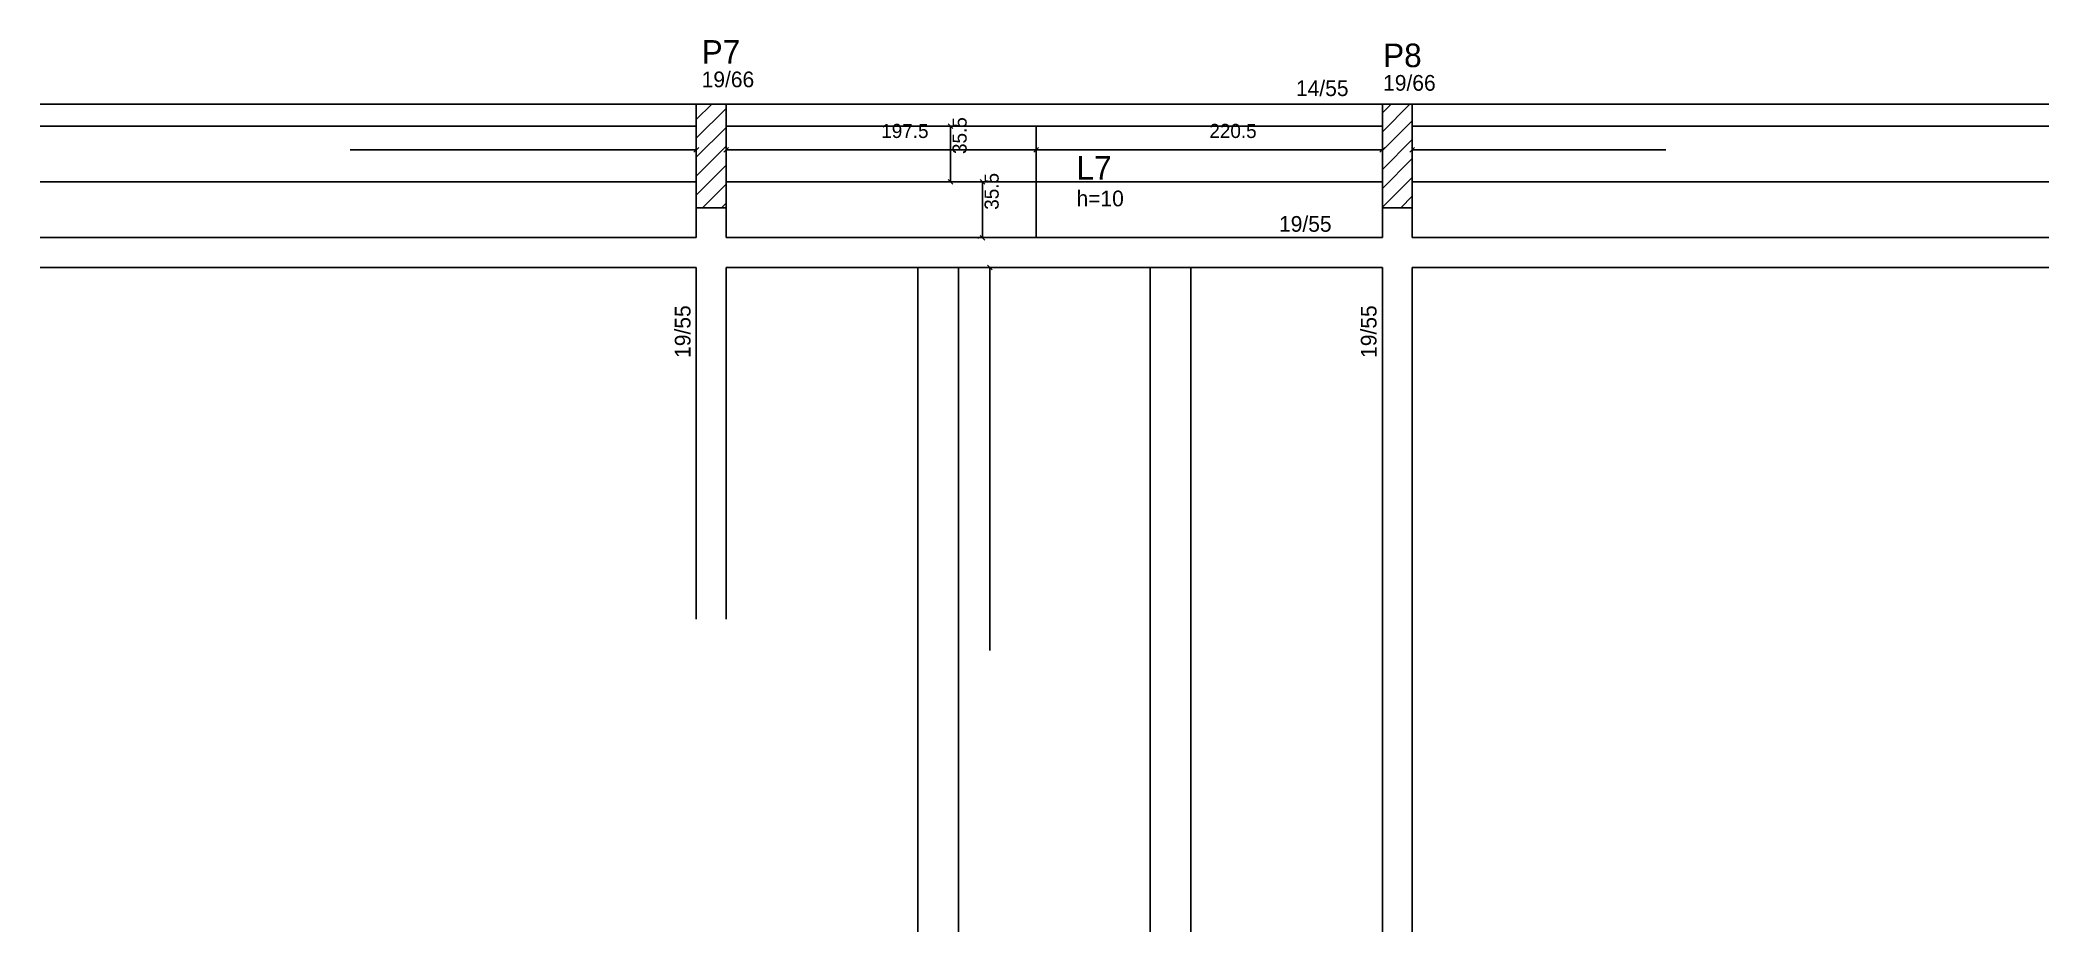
# Model space of a CAD drawing. Header units: metres. Extents: x 5820 to 7099, y 2299 to 2867.
import ezdxf

# ---------------------------------------------------------------- set-up
doc = ezdxf.new("R2010")
doc.units = ezdxf.units.M
for name, color, linetype in [('3', 7, 'Continuous'), ('4', 7, 'Continuous'), ('7', 7, 'Continuous'), ('Painéis', 7, 'Continuous')]:
    doc.layers.add(name, color=color, linetype=linetype)

msp = doc.modelspace()

# ---------------------------------------------------------------- linework, layer by layer
at = {"layer": '3', "color": 3, "lineweight": 25}
for p, q in [((5819.5, 2826), (6237.5, 2826)), ((6237.5, 2816.2), (6247.3, 2826)), ((6237.5, 2804.2), (6256.5, 2823.2)), ((6256.5, 2826), (6674.5, 2826)), ((6674.5, 2808.4), (6692.1, 2826)), ((6674.5, 2820.4), (6680.1, 2826)), ((6674.5, 2796.4), (6693.5, 2815.4)), ((6693.5, 2826), (7099, 2826)), ((5819.5, 2812), (6237.5, 2812)), ((6237.5, 2792.1), (6256.5, 2811.1)), ((6256.5, 2812), (6674.5, 2812)), ((6674.5, 2784.4), (6693.5, 2803.4)), ((6693.5, 2812), (7099, 2812)), ((6237.5, 2780.1), (6256.5, 2799.1)), ((6674.5, 2772.3), (6693.5, 2791.3)), ((6237.5, 2768.1), (6256.5, 2787.1)), ((6674.5, 2760.3), (6693.5, 2779.3)), ((6241.4, 2760), (6256.5, 2775.1)), ((6686.2, 2760), (6693.5, 2767.3)), ((6253.5, 2760), (6256.5, 2763))]:
    msp.add_line(p, q, dxfattribs=at)
for points in [[(6237.5, 2760), (6237.5, 2741)], [(6256.5, 2741), (6256.5, 2760)], [(6674.5, 2760), (6674.5, 2741)], [(6693.5, 2741), (6693.5, 2760)], [(6237.5, 2741), (5819.5, 2741)], [(6674.5, 2741), (6256.5, 2741)], [(7099, 2741), (6693.5, 2741)], [(5819.5, 2722), (6237.5, 2722)], [(6237.5, 2722), (6237.5, 2498)], [(6256.5, 2722), (6674.5, 2722)], [(6256.5, 2498), (6256.5, 2722)], [(6674.5, 2722), (6674.5, 2299)], [(6693.5, 2722), (7099, 2722)], [(6693.5, 2299), (6693.5, 2722)]]:
    msp.add_lwpolyline(points, dxfattribs=at)
at = {"layer": '7', "color": 7, "lineweight": 25}
for points in [[(6237.5, 2760), (6256.5, 2760), (6256.5, 2826), (6237.5, 2826), (6237.5, 2760)], [(6674.5, 2760), (6693.5, 2760), (6693.5, 2826), (6674.5, 2826), (6674.5, 2760)]]:
    msp.add_lwpolyline(points, dxfattribs=at)
at = {"layer": 'Painéis', "color": 4, "lineweight": 25}
for p, q in [((6398.3, 2811.9), (6396.4, 2811.9)), ((6399.4, 2776.4), (6399.4, 2811.9)), ((6237.5, 2796.8), (6017, 2796.8)), ((6454, 2796.8), (6256.5, 2796.8)), ((6674.5, 2796.8), (6454, 2796.8)), ((6855, 2796.8), (6693.5, 2796.8)), ((6398.3, 2776.4), (6396.4, 2776.4)), ((6417.5, 2776.4), (6416.8, 2776.4)), ((6419.8, 2740.9), (6419.8, 2776.4)), ((6417.5, 2740.9), (6416.8, 2740.9)), ((6424.5, 2478), (6424.5, 2722))]:
    msp.add_line(p, q, dxfattribs=at)
at = {"layer": 'Painéis', "color": 0, "lineweight": 25}
for p, q in [((6400.9, 2810.4), (6397.9, 2813.4)), ((6236, 2795.3), (6239, 2798.3)), ((6258, 2798.3), (6255, 2795.3)), ((6455.5, 2798.3), (6452.5, 2795.3)), ((6452.5, 2795.3), (6455.5, 2798.3)), ((6673, 2795.3), (6676, 2798.3)), ((6695, 2798.3), (6692, 2795.3)), ((6397.9, 2777.9), (6400.9, 2774.9)), ((6421.3, 2774.9), (6418.3, 2777.9)), ((6418.3, 2742.4), (6421.3, 2739.4)), ((6426, 2720.5), (6423, 2723.5))]:
    msp.add_line(p, q, dxfattribs=at)
at = {"layer": 'Painéis', "color": 200, "lineweight": 25}
for p, q in [((6454, 2811.9), (6454, 2740.9)), ((5819.5, 2776.4), (6237.5, 2776.4)), ((6256.5, 2776.4), (6674.5, 2776.4)), ((6693.5, 2776.4), (7099, 2776.4)), ((6378.5, 2722), (6378.5, 2299)), ((6404.5, 2722), (6404.5, 2299)), ((6526.5, 2722), (6526.5, 2299)), ((6552.5, 2722), (6552.5, 2299))]:
    msp.add_line(p, q, dxfattribs=at)

# ---------------------------------------------------------------- texts
at = {"layer": '3', "color": 3, "lineweight": 25}
for s, p in [('19/66', (6240.9, 2836.7)), ('14/55', (6619.5, 2831.1)), ('19/66', (6675, 2834.5)), ('h=10', (6479.7, 2760.9)), ('19/55', (6608.7, 2744.7))]:
    msp.add_text(s, height=10, dxfattribs=at).set_placement(p)
for p in [(6233.8, 2664.4), (6670.8, 2664.4)]:
    msp.add_text('19/55', height=10, rotation=90, dxfattribs=at).set_placement(p)
at = {"layer": '4', "color": 4, "lineweight": 25}
for s, p in [('P7', (6240.9, 2851.7)), ('P8', (6675, 2849.5)), ('L7', (6479.7, 2777.9))]:
    msp.add_text(s, height=15, dxfattribs=at).set_placement(p)
at = {"layer": 'Painéis', "color": 240, "lineweight": 25}
for p in [(6409.7, 2794.2), (6430.1, 2758.7)]:
    msp.add_text('35.5', height=9, rotation=90, dxfattribs=at).set_placement(p)
for s, p in [('197.5', (6355.3, 2804.4)), ('220.5', (6564.3, 2804.4))]:
    msp.add_text(s, height=9, dxfattribs=at).set_placement(p)

doc.saveas('drawing.dxf')
